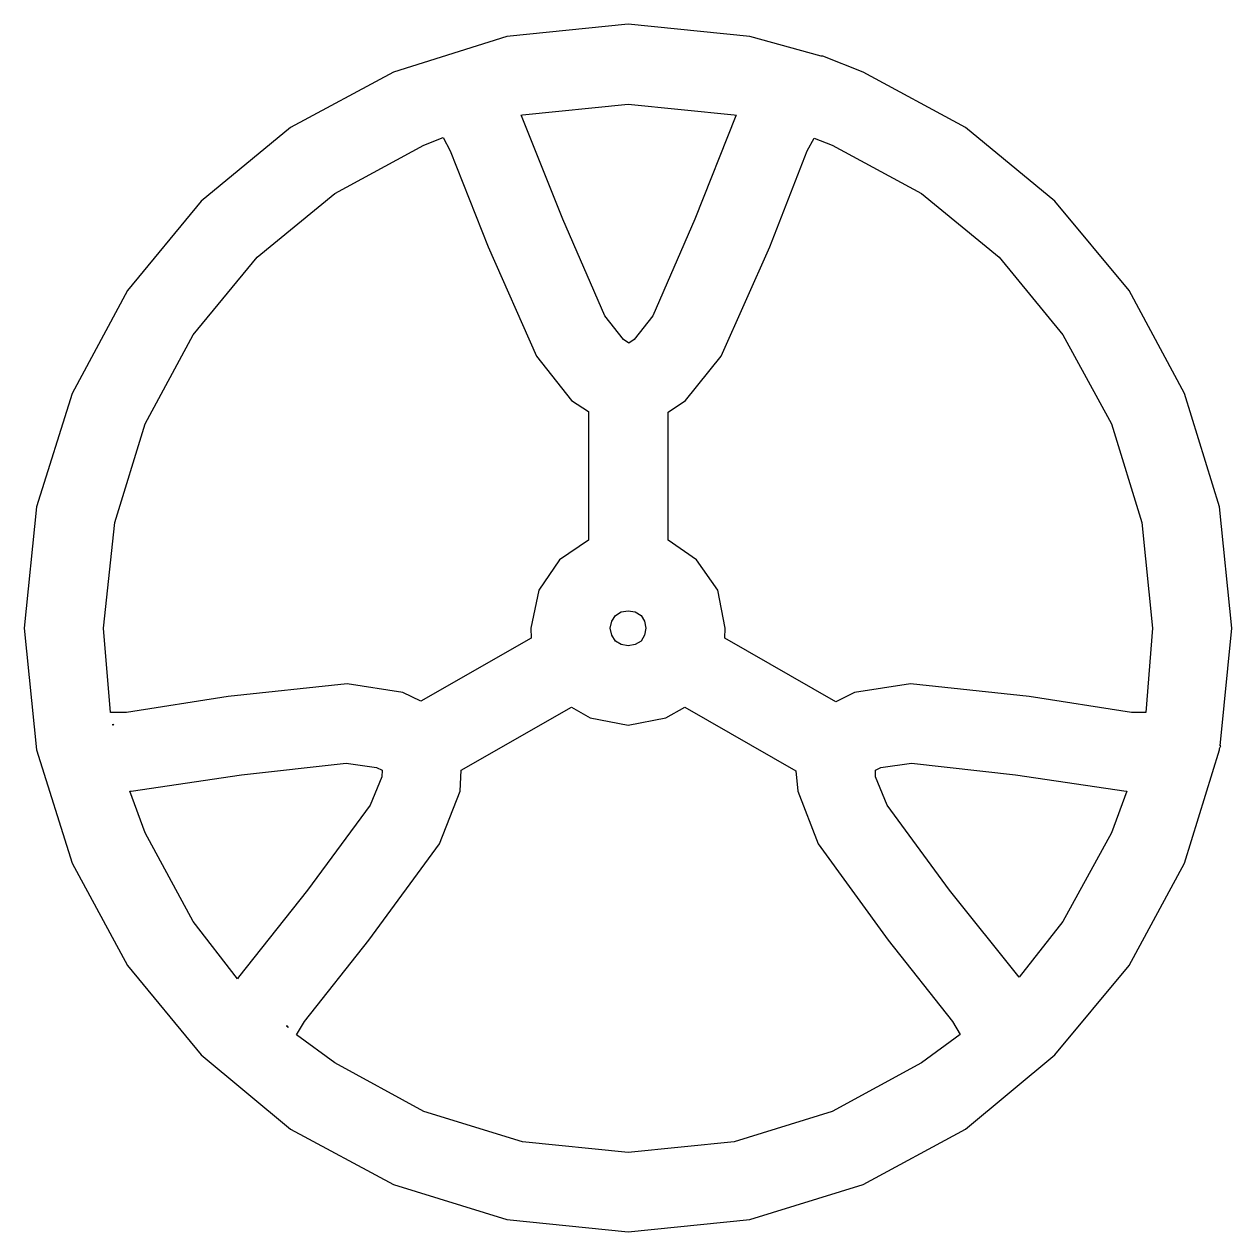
# Model space of a CAD drawing. Extents: x 22.1 to 40.3, y 19.2 to 37.4.
import ezdxf

# ---------------------------------------------------------------- set-up
doc = ezdxf.new("R2010")
doc.units = 0
doc.layers.add('Layer_1', color=7, linetype='CONTINUOUS')

msp = doc.modelspace()

# ---------------------------------------------------------------- linework, layer by layer
at = {"layer": 'Layer_1', "color": 7}
for points in [[(31.220833, 37.393124), (29.386389, 37.207915), (27.675417, 36.669929), (26.123194, 35.832082), (24.773819, 34.720832), (23.662569, 33.371457), (22.824722, 31.819235), (22.286736, 30.108263), (22.101528, 28.273818), (22.286736, 26.439374), (22.824722, 24.728401), (23.662569, 23.184999), (24.773819, 21.835624), (26.123194, 20.715554), (27.675417, 19.877707), (29.386389, 19.34854), (31.220833, 19.163332), (33.055278, 19.34854), (34.76625, 19.877707), (36.309653, 20.715554), (37.659028, 21.835624), (38.779097, 23.184999), (39.616944, 24.728401), (40.146111, 26.439374), (40.146111, 26.457013), (40.16375, 26.50111), (40.154916, 26.50111), (40.331305, 28.273818), (40.146097, 30.108263), (39.61693, 31.819235), (38.779083, 33.371457), (37.659014, 34.720832), (36.309639, 35.832082), (34.766236, 36.669929), (34.157694, 36.908054), (34.13125, 36.908054), (33.055278, 37.207915), (31.220833, 37.393124)], [(31.220833, 36.18486), (32.817153, 36.02611), (32.852431, 36.017276), (32.843597, 36.008443), (32.226236, 34.447401), (31.591236, 32.992193), (31.309014, 32.630595), (31.229639, 32.577679), (31.150264, 32.630595), (30.868041, 32.992193), (30.233041, 34.447401), (29.606861, 36.008443), (29.598027, 36.017276), (29.624472, 36.02611), (31.220833, 36.18486)], [(28.425069, 35.682151), (28.530903, 35.479304), (29.104167, 34.032915), (29.836181, 32.383679), (30.365347, 31.713401), (30.621111, 31.545832), (30.621111, 29.605554), (30.180139, 29.305693), (29.871458, 28.847082), (29.747986, 28.273818), (29.75682, 28.123888), (28.089945, 27.171388), (27.816542, 27.303679), (26.978695, 27.435971), (25.179528, 27.241943), (23.644945, 27.003818), (23.40682, 27.003818), (23.300986, 28.273818), (23.468556, 29.870138), (23.927167, 31.360624), (24.650361, 32.701179), (25.6205, 33.874165), (26.793486, 34.835485), (28.134042, 35.567499), (28.425069, 35.682151)], [(34.025417, 35.673332), (34.298819, 35.567499), (35.648194, 34.835485), (36.821181, 33.874165), (37.7825, 32.701179), (38.514514, 31.360624), (38.973125, 29.870138), (39.131875, 28.273818), (39.034861, 27.003818), (38.814375, 27.003818), (37.270972, 27.241943), (35.480625, 27.435971), (34.633958, 27.303679), (34.351736, 27.162568), (32.676042, 28.123888), (32.684875, 28.273818), (32.570222, 28.847082), (32.252722, 29.305693), (31.82057, 29.605554), (31.82057, 31.537013), (32.085153, 31.713401), (32.623139, 32.383679), (33.355153, 34.032915), (33.919597, 35.479304), (34.025417, 35.673332)], [(31.220833, 28.538401), (31.326667, 28.520763), (31.414861, 28.467846), (31.467778, 28.379651), (31.485417, 28.273818), (31.467778, 28.167985), (31.414861, 28.07979), (31.326667, 28.026874), (31.220833, 28.009235), (31.115, 28.026874), (31.026806, 28.07979), (30.973889, 28.167985), (30.947445, 28.273818), (30.973889, 28.379651), (31.026806, 28.467846), (31.115, 28.520763), (31.220833, 28.538401)], [(30.365347, 27.083193), (30.647569, 26.924443), (31.220833, 26.80979), (31.785278, 26.924443), (32.076319, 27.083193), (33.752014, 26.121874), (33.778458, 25.813193), (34.087139, 25.019443), (35.145472, 23.564235), (36.115611, 22.338332), (36.230264, 22.144304), (35.64818, 21.712151), (34.298805, 20.980138), (32.817139, 20.521526), (31.220819, 20.362776), (29.6245, 20.521526), (28.134014, 20.980138), (26.793458, 21.712151), (26.211375, 22.135485), (26.334847, 22.338332), (27.304986, 23.564235), (28.372139, 25.019443), (28.680819, 25.813193), (28.698458, 26.130693), (30.365347, 27.083193)], [(23.442083, 26.827429), (23.450903, 26.80979), (23.442083, 26.80979), (23.442083, 26.827429)], [(26.961042, 26.236526), (27.419653, 26.17479), (27.507847, 26.130693), (27.499028, 26.033679), (27.322639, 25.601526), (26.378958, 24.322707), (25.338264, 23.00861), (25.320625, 22.982166), (24.650347, 23.846471), (23.927153, 25.187027), (23.697847, 25.813207), (23.715486, 25.813207), (25.382361, 26.060152), (26.961042, 26.236526)], [(35.498264, 26.236526), (37.068125, 26.060138), (38.735, 25.813193), (38.743834, 25.813193), (38.514528, 25.187013), (37.782514, 23.846457), (37.121056, 23.00861), (36.071542, 24.322707), (35.127861, 25.601526), (34.951472, 26.033679), (34.951472, 26.130693), (35.030847, 26.17479), (35.498264, 26.236526)], [(26.070278, 22.276596), (26.087917, 22.250138), (26.061458, 22.267776), (26.070278, 22.276596)]]:
    msp.add_lwpolyline(points, close=True, dxfattribs=at)

doc.saveas('drawing.dxf')
